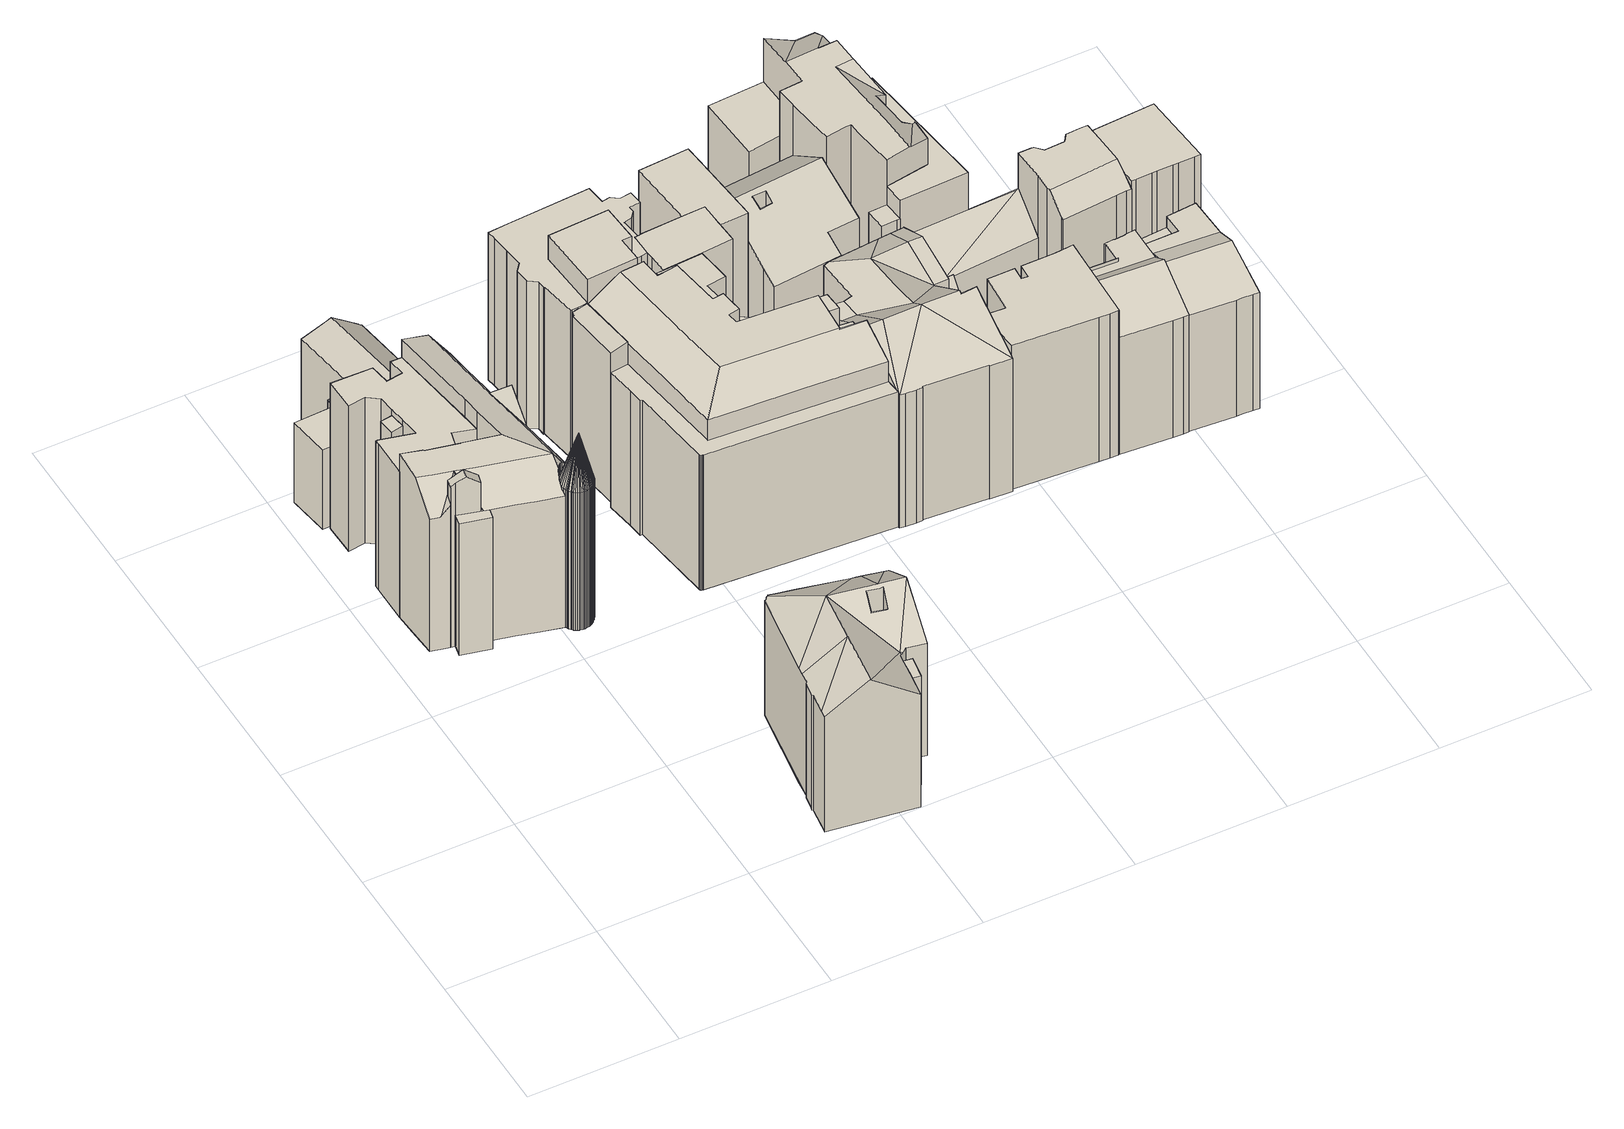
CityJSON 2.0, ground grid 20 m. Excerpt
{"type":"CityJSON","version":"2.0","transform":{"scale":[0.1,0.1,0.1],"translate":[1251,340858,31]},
"CityObjects":{
"building1":{"type":"Building","children":["building1-1","building1-2","building1-3","building1-4","building1-5","building1-6"]},
"building1-1":{"type":"BuildingPart","attributes":{"measuredHeight":30.33,"roofType":"KEGELDACH","HoeheDach":"65","NiedrigsteTraufeDesGebaeudes":"57","Blattnummer":"102081","HoeheGrund":"35"},"parents":["building1"],"geometry":[{"type":"Solid","lod":"2","boundaries":[[[[0,1,2,3,4,5,6,7,8,9,10,11,12,13,14,15,16,17,18,19,20,21,22,23,24,25,26,27,28,29,30,31,32,33,34,35,36,37,38,39,40,41,42,43,44,45,46,47,48,49,50,51,52,53,54]],[[55,56,1,0]],[[57,56,55]],[[56,58,2,1]],[[57,58,56]],[[58,59,3,2]],[[57,59,58]],[[59,60,4,3]],[[57,60,59]],[[60,61,5,4]],[[57,61,60]],[[61,62,6,5]],[[57,62,61]],[[62,63,7,6]],[[57,63,62]],[[63,64,8,7]],[[57,64,63]],[[64,65,9,8]],[[57,65,64]],[[65,66,10,9]],[[57,66,65]],[[66,67,11,10]],[[57,67,66]],[[67,68,12,11]],[[57,68,67]],[[68,69,13,12]],[[57,69,68]],[[69,70,14,13]],[[57,70,69]],[[70,71,15,14]],[[57,71,70]],[[71,72,16,15]],[[57,72,71]],[[72,73,17,16]],[[57,73,72]],[[73,74,18,17]],[[57,74,73]],[[74,75,19,18]],[[57,75,74]],[[75,76,20,19]],[[57,76,75]],[[76,77,21,20]],[[57,77,76]],[[77,78,22,21]],[[57,78,77]],[[78,79,23,22]],[[57,79,78]],[[79,80,24,23]],[[57,80,79]],[[80,81,25,24]],[[57,81,80]],[[81,82,26,25]],[[57,82,81]],[[82,83,27,26]],[[57,83,82]],[[83,84,28,27]],[[57,84,83]],[[84,85,29,28]],[[57,85,84]],[[85,86,30,29]],[[57,86,85]],[[86,87,31,30]],[[57,87,86]],[[87,88,32,31]],[[57,88,87]],[[88,89,33,32]],[[57,89,88]],[[89,90,34,33]],[[57,90,89]],[[90,91,35,34]],[[57,91,90]],[[91,92,36,35]],[[57,92,91]],[[92,93,37,36]],[[57,93,92]],[[93,94,38,37]],[[57,94,93]],[[94,95,39,38]],[[57,95,94]],[[95,96,40,39]],[[57,96,95]],[[96,97,41,40]],[[57,97,96]],[[97,98,42,41]],[[57,98,97]],[[98,99,43,42]],[[57,99,98]],[[99,100,44,43]],[[57,100,99]],[[100,101,45,44]],[[57,101,100]],[[101,102,46,45]],[[57,102,101]],[[102,103,47,46]],[[57,103,102]],[[103,104,48,47]],[[57,104,103]],[[104,105,49,48]],[[57,105,104]],[[105,106,50,49]],[[57,106,105]],[[106,107,51,50]],[[57,107,106]],[[107,108,52,51]],[[57,108,107]],[[108,109,53,52]],[[57,109,108]],[[109,110,54,53]],[[57,110,109]],[[110,55,0,54]],[[57,55,110]]]]}]},
"building1-2":{"type":"BuildingPart","attributes":{"measuredHeight":21.47,"roofType":"FLACHDACH","HoeheDach":"56","NiedrigsteTraufeDesGebaeudes":"56","Blattnummer":"102081","HoeheGrund":"35"},"parents":["building1"],"geometry":[{"type":"Solid","lod":"2","boundaries":[[[[111,112,113,114,115]],[[116,117,118,119,120]],[[120,119,112,111]],[[119,118,113,112]],[[118,117,114,113]],[[117,116,115,114]],[[116,120,111,115]]]]}]},
"building1-3":{"type":"BuildingPart","attributes":{"measuredHeight":27.45,"roofType":"SATTELDACH","HoeheDach":"62","NiedrigsteTraufeDesGebaeudes":"61","Blattnummer":"102081","HoeheGrund":"35"},"parents":["building1"],"geometry":[{"type":"Solid","lod":"2","boundaries":[[[[121,122,123,124,125]],[[126,127,123,122]],[[128,125,124,129]],[[115,121,125,128]],[[130,127,126,131]],[[132,131,126,122,121,115]],[[123,127,130,133,129,124]],[[131,132,115,128,129,133,130]]]]}]},
"building1-4":{"type":"BuildingPart","attributes":{"measuredHeight":22.64,"roofType":"FLACHDACH","HoeheDach":"58","NiedrigsteTraufeDesGebaeudes":"58","Blattnummer":"102081","HoeheGrund":"35"},"parents":["building1"],"geometry":[{"type":"Solid","lod":"2","boundaries":[[[[134,135,136,137]],[[138,139,140,141]],[[141,140,135,134]],[[140,139,136,135]],[[139,138,137,136]],[[138,141,134,137]]]]}]},
"building1-5":{"type":"BuildingPart","attributes":{"measuredHeight":23.71,"roofType":"FLACHDACH","HoeheDach":"59","NiedrigsteTraufeDesGebaeudes":"59","Blattnummer":"102081","HoeheGrund":"35"},"parents":["building1"],"geometry":[{"type":"Solid","lod":"2","boundaries":[[[[142,143,144,145]],[[143,146,147,144]],[[146,148,149,147]],[[148,150,151,149]],[[150,152,153,151]],[[152,154,155,153]],[[154,156,157,155]],[[156,158,159,157]],[[158,160,161,159]],[[160,162,163,161]],[[162,164,165,163]],[[164,166,167,165]],[[166,168,169,167]],[[168,170,171,169]],[[170,172,173,171]],[[172,174,135,173]],[[174,175,134,135]],[[134,176,177,178,145,144,147,149,151,153,155,157,159,161,163,165,167,169,171,173,135]],[[174,172,170,168,166,164,162,160,158,156,154,152,150,148,146,143,142,179,180,181,175]],[[175,181,176,134]],[[181,180,177,176]],[[180,179,178,177]],[[179,142,145,178]]]]}]},
"building1-6":{"type":"BuildingPart","attributes":{"measuredHeight":26.67,"roofType":"PULTDACH","HoeheDach":"62","NiedrigsteTraufeDesGebaeudes":"56","Blattnummer":"102081","HoeheGrund":"35"},"parents":["building1"],"geometry":[{"type":"Solid","lod":"2","boundaries":[[[[182,183,184,185,186]],[[187,185,184]],[[188,189,190]],[[191,192,193]],[[194,191,193]],[[195,196,197,198,199,200]],[[129,183,182,128]],[[163,201,202,161]],[[157,203,204,155]],[[45,205,206,44]],[[44,206,207,43]],[[43,207,208,42]],[[42,208,209,41]],[[41,209,210,40]],[[40,210,211,39]],[[212,213,214,215]],[[215,214,216,217]],[[0,218,219,54]],[[54,219,220,53]],[[53,220,221,52]],[[52,221,222,51]],[[51,222,223,50]],[[50,223,224,199,49]],[[199,224,200]],[[49,199,198,48]],[[48,198,197,47]],[[47,197,196,46]],[[225,226,185,227,228,200,229,230,202,201,231,232]],[[233,204,203,234,229,200,235,236,193,237,238,239]],[[194,240,241,218,0,242,243,244,245,246,247,217,216,248,192,191]],[[54,53,52,51,50,49,48,47,46,249,45,44,43,42,41,40,39,250,251,111,252,131,253,130,254,255,129,128,256,257,258,259,165,260,163,161,261,262,263,157,155,264,153,265,212,215,217,247,246,245,244,243,242,0]],[[187,266,189,188,120,267,268,211,210,209,208,207,206,205,195,200,228,227,185]],[[236,235,200,224,223,222,221,220,219,218,241,240,194,193]],[[257,256,128,182,186,269,270,258]],[[255,254,130,266,187,184,183,129]],[[230,229,262,261,161,202]],[[252,111,120,188,190,131]],[[251,250,39,211,268,267,120,111]],[[263,262,229,234,203,157]],[[205,45,249,46,196,195]],[[264,155,204,233,239,153]],[[238,213,212,265,153,239]],[[190,189,266,130,253,131]],[[259,258,270,225,232,165]],[[231,201,163,260,165,232]],[[237,193,192,248,216,214,213,238]],[[269,186,185,226,225,270]]]]}]},
"building2":{"type":"Building","children":["building2-1","building2-2"]},
"building2-1":{"type":"BuildingPart","attributes":{"measuredHeight":14.42,"roofType":"SATTELDACH","HoeheDach":"51","NiedrigsteTraufeDesGebaeudes":"47","Blattnummer":"102081","HoeheGrund":"36"},"parents":["building2"],"geometry":[{"type":"Solid","lod":"2","boundaries":[[[[271,272,273,274,275,276,277,278]],[[275,279,280,281,282,283,284,285,286,276]],[[287,278,277,288]],[[289,274,273,290]],[[290,273,272,291]],[[291,272,271,292]],[[292,271,278,287]],[[293,286,285,294]],[[294,285,284,295]],[[295,284,283,296]],[[296,283,282,297]],[[297,282,281,298]],[[298,281,280,299]],[[299,280,279,300]],[[301,300,279,275,274,289]],[[277,276,286,293,302,288]],[[300,301,289,290,291,292,287,288,302,293,294,295,296,297,298,299]]]]}]},
"building2-2":{"type":"BuildingPart","attributes":{"measuredHeight":13.08,"roofType":"FLACHDACH","HoeheDach":"48","NiedrigsteTraufeDesGebaeudes":"48","Blattnummer":"102081","HoeheGrund":"35"},"parents":["building2"],"geometry":[{"type":"Solid","lod":"2","boundaries":[[[[303,304,305,306,307,308,309,310]],[[311,312,313,314,315,316,317,318]],[[318,317,304,303]],[[317,316,305,304]],[[316,315,306,305]],[[315,314,307,306]],[[314,313,308,307]],[[313,312,309,308]],[[312,311,310,309]],[[311,318,303,310]]]]}]},
"building3":{"type":"Building","children":["building3-1","building3-2"]},
"building3-1":{"type":"BuildingPart","attributes":{"measuredHeight":22.9,"roofType":"SATTELDACH","HoeheDach":"54","NiedrigsteTraufeDesGebaeudes":"49","Blattnummer":"102081","HoeheGrund":"31"},"parents":["building3"],"geometry":[{"type":"Solid","lod":"2","boundaries":[[[[319,320,321,322]],[[320,323,324,325,326,327,328,329,321]],[[320,330,331,323]],[[330,332,333,334,335,336,337,331]],[[330,338,339,340,341,342,332]],[[343,344,345,346,347,348,349]],[[350,351,352,338,330]],[[353,354,355,356,348]],[[357,351,350]],[[358,359,360,357,350]],[[353,348,347]],[[361,329,328,362]],[[362,328,327,363]],[[364,325,324,365]],[[366,337,336,367]],[[367,336,335,368]],[[368,335,334,369]],[[369,334,333,370]],[[371,342,341,372]],[[372,341,340,373]],[[373,340,339,374]],[[375,346,345,376]],[[376,345,344,377]],[[377,344,343,378]],[[379,380,381,382]],[[383,384,385,386]],[[387,355,354,388]],[[389,360,359,390]],[[390,391,392,387,388,393,394,375,376,377,378,395,396,397,361,362,363,398,364,365,399,400,366,367,368,369,370,401,371,372,373,374,402,403,404,405,389],[406,379,382,407,383,386]],[[395,378,343,349,319,322,396]],[[324,323,331,337,366,400,399,365]],[[375,394,393,388,354,353,347,346]],[[351,357,360,389,405,404,403,352]],[[356,355,387,392,391,390,359,358]],[[408,384,383,407,382,381]],[[406,386,385,409,380,379]],[[338,352,403,402,374,339]],[[333,332,342,371,401,370]],[[327,326,325,364,398,363]],[[322,321,329,361,397,396]],[[348,356,358,350,330],[380,409,385,384,408,381]],[[349,348,330,320,319]]]]}]},
"building3-2":{"type":"BuildingPart","attributes":{"measuredHeight":17.74,"roofType":"FLACHDACH","HoeheDach":"49","NiedrigsteTraufeDesGebaeudes":"49","Blattnummer":"102081","HoeheGrund":"31"},"parents":["building3"],"geometry":[{"type":"Solid","lod":"2","boundaries":[[[[410,411,412,413]],[[414,415,416,417]],[[417,416,411,410]],[[416,415,412,411]],[[415,414,413,412]],[[414,417,410,413]]]]}]},
"building4":{"type":"Building","children":["building4-1","building4-2","building4-3","building4-4","building4-5","building4-6"]},
"building4-1":{"type":"BuildingPart","attributes":{"measuredHeight":22.32,"roofType":"FLACHDACH","HoeheDach":"57","NiedrigsteTraufeDesGebaeudes":"57","Blattnummer":"102081","HoeheGrund":"35"},"parents":["building4"],"geometry":[{"type":"Solid","lod":"2","boundaries":[[[[418,419,420,421]],[[422,423,424,425]],[[425,424,419,418]],[[424,423,420,419]],[[423,422,421,420]],[[422,425,418,421]]]]}]},
"building4-2":{"type":"BuildingPart","attributes":{"measuredHeight":5.8,"roofType":"FLACHDACH","HoeheDach":"41","NiedrigsteTraufeDesGebaeudes":"41","Blattnummer":"102081","HoeheGrund":"35"},"parents":["building4"],"geometry":[{"type":"Solid","lod":"2","boundaries":[[[[426,427,428,429,430,431,432,433]],[[434,435,436,437,438,439,440,441]],[[441,440,427,426]],[[440,439,428,427]],[[439,438,429,428]],[[438,437,430,429]],[[437,436,431,430]],[[436,435,432,431]],[[435,434,433,432]],[[434,441,426,433]]]]}]},
"building4-3":{"type":"BuildingPart","attributes":{"measuredHeight":28.25,"roofType":"FLACHDACH","HoeheDach":"63","NiedrigsteTraufeDesGebaeudes":"60","Blattnummer":"102081","HoeheGrund":"35"},"parents":["building4"],"geometry":[{"type":"Solid","lod":"2","boundaries":[[[[442,443,444,445]],[[445,444,446,447]],[[448,449,450,451,452,453,454,455,456,457,458,459]],[[460,461,452,451,450,449,448,459,462,463,464,465,466,467,468,469,470,471,472,473,474,475,476,477,442,445,447]],[[457,456,455,454,453,478,479,480,458]],[[481,482,446,444,443,483,484,478,453]],[[479,478,484,483,485,486,487,488,489,490,491,492,493,494,495,496,497,498,480]],[[461,460,447,446,482,481,453,452]],[[443,442,477,476,485,483]],[[486,485,476,475,474,487]],[[488,487,474,473,472,489]],[[458,480,498,463,462,459]],[[463,498,497,464]],[[464,497,496,465]],[[465,496,495,466]],[[466,495,494,467]],[[467,494,493,468]],[[468,493,492,469]],[[469,492,491,470]],[[470,491,490,471]],[[471,490,489,472]]]]}]},
"building4-4":{"type":"BuildingPart","attributes":{"measuredHeight":24.71,"roofType":"PULTDACH","HoeheDach":"60","NiedrigsteTraufeDesGebaeudes":"60","Blattnummer":"102081","HoeheGrund":"36"},"parents":["building4"],"geometry":[{"type":"Solid","lod":"2","boundaries":[[[[499,500,501,502]],[[503,504,505,506]],[[506,505,507,508]],[[508,507,500,499]],[[509,510,504,503,511,512]],[[501,513,509,512,514,502]],[[508,499,502,514,512,511,503,506]],[[507,505,504,510,509,513,501,500]]]]}]},
"building4-5":{"type":"BuildingPart","attributes":{"measuredHeight":25.31,"roofType":"FLACHDACH","HoeheDach":"60","NiedrigsteTraufeDesGebaeudes":"60","Blattnummer":"102081","HoeheGrund":"35"},"parents":["building4"],"geometry":[{"type":"Solid","lod":"2","boundaries":[[[[515,516,517,518,519,520,521,522,523,524,525,526,527,528,529,530,531,532,533,534,535,536,537,538]],[[539,540,541,542,543,544,545,546,547,548,549,550,551,552,553,554,555,556,557,558,559,560,561,562]],[[562,561,516,515]],[[561,560,517,516]],[[560,559,518,517]],[[559,558,519,518]],[[558,557,520,519]],[[557,556,521,520]],[[556,555,522,521]],[[555,554,523,522]],[[554,553,524,523]],[[553,552,525,524]],[[552,551,526,525]],[[551,550,527,526]],[[550,549,528,527]],[[549,548,529,528]],[[548,547,530,529]],[[547,546,531,530]],[[546,545,532,531]],[[545,544,533,532]],[[544,543,534,533]],[[543,542,535,534]],[[542,541,536,535]],[[541,540,537,536]],[[540,539,538,537]],[[539,562,515,538]]]]}]},
"building4-6":{"type":"BuildingPart","attributes":{"measuredHeight":21.96,"roofType":"FLACHDACH","HoeheDach":"57","NiedrigsteTraufeDesGebaeudes":"57","Blattnummer":"102081","HoeheGrund":"35"},"parents":["building4"],"geometry":[{"type":"Solid","lod":"2","boundaries":[[[[563,564,565,566,567,568,569,570,571,572,573,574,575]],[[576,577,578,579,580,581,582,583,584,585,586,587,588]],[[588,587,564,563]],[[587,586,565,564]],[[586,585,566,565]],[[585,584,567,566]],[[584,583,568,567]],[[583,582,569,568]],[[582,581,570,569]],[[581,580,571,570]],[[580,579,572,571]],[[579,578,573,572]],[[578,577,574,573]],[[577,576,575,574]],[[576,588,563,575]]]]}]},
"building5":{"type":"Building","children":["building5-1","building5-2","building5-3","building5-4"]},
"building5-1":{"type":"BuildingPart","attributes":{"measuredHeight":24,"roofType":"FLACHDACH","HoeheDach":"60","NiedrigsteTraufeDesGebaeudes":"60","Blattnummer":"102081","HoeheGrund":"36"},"parents":["building5"],"geometry":[{"type":"Solid","lod":"2","boundaries":[[[[589,590,591,592,593,594,595,596,597,598,599,600,601,602,603,604,605,606,607,608,609,610,611,612,613,614,615,616,617,618,619,620]],[[621,622,623,624,625,626,627,628,629,630,631,632,633,634,635,636,637,638,639,640,641,642,643,644,645,646,647,648,649,650,651,652]],[[652,651,590,589]],[[651,650,591,590]],[[650,649,592,591]],[[649,648,593,592]],[[648,647,594,593]],[[647,646,595,594]],[[646,645,596,595]],[[645,644,597,596]],[[644,643,598,597]],[[643,642,599,598]],[[642,641,600,599]],[[641,640,601,600]],[[640,639,602,601]],[[639,638,603,602]],[[638,637,604,603]],[[637,636,605,604]],[[636,635,606,605]],[[635,634,607,606]],[[634,633,608,607]],[[633,632,609,608]],[[632,631,610,609]],[[631,630,611,610]],[[630,629,612,611]],[[629,628,613,612]],[[628,627,614,613]],[[627,626,615,614]],[[626,625,616,615]],[[625,624,617,616]],[[624,623,618,617]],[[623,622,619,618]],[[622,621,620,619]],[[621,652,589,620]]]]}]},
"building5-2":{"type":"BuildingPart","attributes":{"measuredHeight":27.9,"roofType":"FLACHDACH","HoeheDach":"64","NiedrigsteTraufeDesGebaeudes":"64","Blattnummer":"102081","HoeheGrund":"36"},"parents":["building5"],"geometry":[{"type":"Solid","lod":"2","boundaries":[[[[589,653,654,592,591,590]],[[655,656,657,658,659,660]],[[660,659,653,589]],[[659,658,654,653]],[[658,657,592,654]],[[657,656,591,592]],[[656,655,590,591]],[[655,660,589,590]]]]}]},
"building5-3":{"type":"BuildingPart","attributes":{"measuredHeight":24.66,"roofType":"FLACHDACH","HoeheDach":"60","NiedrigsteTraufeDesGebaeudes":"60","Blattnummer":"102081","HoeheGrund":"36"},"parents":["building5"],"geometry":[{"type":"Solid","lod":"2","boundaries":[[[[661,662,663,664,665,666,667,668,669,670,671]],[[672,673,674,675,676,677,678,679,680,681,682]],[[682,681,662,661]],[[681,680,663,662]],[[680,679,664,663]],[[679,678,665,664]],[[678,677,666,665]],[[677,676,667,666]],[[676,675,668,667]],[[675,674,669,668]],[[674,673,670,669]],[[673,672,671,670]],[[672,682,661,671]]]]}]},
"building5-4":{"type":"BuildingPart","attributes":{"measuredHeight":24.28,"roofType":"FLACHDACH","HoeheDach":"60","NiedrigsteTraufeDesGebaeudes":"60","Blattnummer":"102081","HoeheGrund":"36"},"parents":["building5"],"geometry":[{"type":"Solid","lod":"2","boundaries":[[[[683,684,685,686,687,688,689]],[[690,691,692,693,694,695,696]],[[696,695,684,683]],[[695,694,685,684]],[[694,693,686,685]],[[693,692,687,686]],[[692,691,688,687]],[[691,690,689,688]],[[690,696,683,689]]]]}]},
"building6":{"type":"Building","attributes":{"measuredHeight":27.41,"roofType":"SATTELDACH","HoeheDach":"62","NiedrigsteTraufeDesGebaeudes":"56","Blattnummer":"102081","HoeheGrund":"35"},"geometry":[{"type":"Solid","lod":"2","boundaries":[[[[697,698,699,700,701]],[[702,703,704,699,698]],[[705,706,707,704,703]],[[708,709,704,707]],[[710,711,712,713,714,715,716,709,708]],[[704,709,717,699]],[[718,719,720]],[[721,722,719,718]],[[723,724,721,718]],[[709,725,723,717]],[[721,726,727,728,722]],[[724,729,726,721]],[[730,697,701,731]],[[567,706,705,566]],[[566,705,703,732]],[[733,716,715,734]],[[734,715,714,735]],[[735,714,713,736]],[[736,713,712,737]],[[737,712,711,738]],[[738,711,710,739]],[[739,710,708,740]],[[741,742,743,744]],[[728,727,745]],[[746,729,724,747]],[[748,749,750,751]],[[751,750,752,753]],[[743,720,719,722,728,745,754,755,756,744]],[[757,733,734,735,736,737,738,739,740,758,567,566,732,759,760,730,731,761,741,744,756,755,754,745,762,746,747,763,764,765,766,748,751,753]],[[767,716,733,757,753,752]],[[768,765,764,763,747,724,723,725]],[[729,746,762,745,727,726]],[[768,769,749,748,766,765]],[[758,740,708,707,706,567]],[[732,703,702,759]],[[760,759,702,698,697,730]],[[700,742,741,761,731,701]],[[716,767,752,750,749,769,768,725,709]],[[770,717,723,718]],[[699,717,770,718,720,743,742,700]]]]}]},
"building7":{"type":"Building","attributes":{"measuredHeight":22.62,"roofType":"SATTELDACH","HoeheDach":"58","NiedrigsteTraufeDesGebaeudes":"52","Blattnummer":"102081","HoeheGrund":"35"},"geometry":[{"type":"Solid","lod":"2","boundaries":[[[[771,772,773,774]],[[775,774,773,776]],[[777,778,779,780]],[[780,779,781,782]],[[782,781,783,784]],[[784,783,785,786]],[[786,785,787,788]],[[788,787,789,790]],[[791,792,793,794]],[[795,796,792,791]],[[797,798,796,795]],[[794,793,798,797]],[[782,784,786,788,790,799,775,776,800,777,780],[791,794,797,795]],[[799,790,789,771,774,775]],[[778,777,800,776,773,772]],[[789,787,785,783,781,779,778,772,771],[793,792,796,798]]]]}]},
"building8":{"type":"Building","attributes":{"measuredHeight":23.43,"roofType":"FLACHDACH","HoeheDach":"58","NiedrigsteTraufeDesGebaeudes":"58","Blattnummer":"102081","HoeheGrund":"35"},"geometry":[{"type":"Solid","lod":"2","boundaries":[[[[801,802,803,804,805,806,807,808,809,810,811,812,813,814,815,816,817]],[[818,819,820,821,822,823,824,825,826,827,828,829,830,831,832,833,834]],[[834,833,802,801]],[[833,832,803,802]],[[832,831,804,803]],[[831,830,805,804]],[[830,829,806,805]],[[829,828,807,806]],[[828,827,808,807]],[[827,826,809,808]],[[826,825,810,809]],[[825,824,811,810]],[[824,823,812,811]],[[823,822,813,812]],[[822,821,814,813]],[[821,820,815,814]],[[820,819,816,815]],[[819,818,817,816]],[[818,834,801,817]]]]}]},
"building9":{"type":"Building","children":["building9-1","building9-2","building9-3","building9-4"]},
"building9-1":{"type":"BuildingPart","attributes":{"measuredHeight":16.94,"roofType":"FLACHDACH","HoeheDach":"54","NiedrigsteTraufeDesGebaeudes":"54","Blattnummer":"102081","HoeheGrund":"37"},"parents":["building9"],"geometry":[{"type":"Solid","lod":"2","boundaries":[[[[835,836,837,838,839]],[[840,841,842,843,844]],[[844,843,836,835]],[[843,842,837,836]],[[842,841,838,837]],[[841,840,839,838]],[[840,844,835,839]]]]}]},
"building9-2":{"type":"BuildingPart","attributes":{"measuredHeight":24.16,"roofType":"FLACHDACH","HoeheDach":"62","NiedrigsteTraufeDesGebaeudes":"59","Blattnummer":"102081","HoeheGrund":"38"},"parents":["building9"],"geometry":[{"type":"Solid","lod":"2","boundaries":[[[[845,846,847]],[[848,849,850]],[[851,852,853]],[[850,854,848]],[[855,856,857,858]],[[859,860,861,862,863,864,865,866,867,868,869,851,853]],[[870,871,872,873,874,845,847,875]],[[868,867,866,865,876,877,878,879,880,869]],[[881,882,883,884,835,885,886,887,888,889,855,858,890,872,871,870,875,891,892,893,894,895,896,897,880,879,878,877,876,898,899,900]],[[856,901,902,903,904,905,906,862,861,860,859,853,852,907,854,850,874,873,908,857]],[[857,908,873,872,890,858]],[[847,846,909,892,891,875]],[[885,835,906,905,904,886]],[[835,884,883,882,910,863,862,906]],[[907,895,894,893,892,909,849,848,854]],[[865,864,911,912,900,899,898,876]],[[882,881,900,912,913,910]],[[880,897,851,869]],[[852,851,897,896,895,907]],[[888,887,886,904,903,902]],[[889,888,902,901,856,855]],[[910,913,912,911,864,863]],[[874,850,849,909,846,845]]]]}]},
"building9-3":{"type":"BuildingPart","attributes":{"measuredHeight":19.74,"roofType":"FLACHDACH","HoeheDach":"57","NiedrigsteTraufeDesGebaeudes":"54","Blattnummer":"102081","HoeheGrund":"38"},"parents":["building9"],"geometry":[{"type":"Solid","lod":"2","boundaries":[[[[914,915,916,917,918,919,920,921]],[[922,921,920,923]],[[923,920,919,924]],[[924,919,918,925]],[[925,918,917,926]],[[927,914,921,922]],[[915,928,929,916]],[[930,931,932,933]],[[933,932,934,935]],[[935,934,936,937]],[[937,936,938,939]],[[940,941,942,943]],[[944,940,943,945,930,933,935,937,939,946,927,922,923,924,925,926,947,948]],[[942,949,931,930,945,943]],[[940,944,948,950,951,941]],[[946,939,938,928,915,914,927]],[[950,948,947,926,917,916,929]],[[941,951,950,929,928,938,936,934,932,931,949,942]]]]}]},
"building9-4":{"type":"BuildingPart","attributes":{"measuredHeight":16.73,"roofType":"FLACHDACH","HoeheDach":"54","NiedrigsteTraufeDesGebaeudes":"54","Blattnummer":"102081","HoeheGrund":"38"},"parents":["building9"],"geometry":[{"type":"Solid","lod":"2","boundaries":[[[[952,953,954,955,956]],[[957,958,959,960,961]],[[961,960,953,952]],[[960,959,954,953]],[[959,958,955,954]],[[958,957,956,955]],[[957,961,952,956]]]]}]},
"building10":{"type":"Building","children":["building10-1","building10-2"]},
"building10-1":{"type":"BuildingPart","attributes":{"measuredHeight":15.48,"roofType":"PULTDACH","HoeheDach":"51","NiedrigsteTraufeDesGebaeudes":"47","Blattnummer":"102081","HoeheGrund":"36"},"parents":["building10"],"geometry":[{"type":"Solid","lod":"2","boundaries":[[[[962,963,964,965,966,967]],[[968,969,970,963,962]],[[971,972,973,970,969]],[[974,975,972,971]],[[976,977,978,979,972,975]],[[980,981,982,983,984]],[[985,963,970]],[[973,985,970]],[[986,987,988]],[[989,967,966,990]],[[991,979,978,992]],[[983,977,976,984]],[[993,982,981,994]],[[994,981,980,995]],[[996,997,998,999]],[[1000,987,986,1001]],[[998,1002,1003,1004,987,1000,1005,1006,1007,999]],[[973,972,979,991,1008,1009,1010,1011,1012,964,963,985]],[[1013,1012,1011,1010,1009,1008,991,992,1014,993,994,995,1015,1016,1017,1018,1019,1020,1021,989,990,1022,996,999,1007,1006,1005,1000,1001]],[[1019,1018,1017,974,971,969,968,1020]],[[1016,1015,995,980,984,976,975,974,1017]],[[1012,1013,1001,986,988,964]],[[983,982,993,1014,992,978,977]],[[1021,1020,968,962,967,989]],[[1022,990,966,965,997,996]],[[965,964,988,987,1004,1003,1002,998,997]]]]}]},
"building10-2":{"type":"BuildingPart","attributes":{"measuredHeight":20.23,"roofType":"FLACHDACH","HoeheDach":"57","NiedrigsteTraufeDesGebaeudes":"55","Blattnummer":"102081","HoeheGrund":"37"},"parents":["building10"],"geometry":[{"type":"Solid","lod":"2","boundaries":[[[[1023,1024,1025,1026,1027,1028,1029,1030,1031,1032,1033,1034]],[[1035,1032,1031,1036]],[[1036,1031,1030,1037]],[[1037,1030,1029,1038]],[[1038,1029,1028,1039]],[[1039,1028,1027,1040]],[[1041,1024,1023,1042]],[[1042,1023,1034,1043]],[[1044,1045,1046,1047]],[[1047,1046,1048,1049]],[[1049,1048,1050,1051]],[[1052,1044,1047,1049,1051,1053,1041,1042,1043,1054,1035,1036,1037,1038,1039,1040,1055,1056]],[[1044,1052,1056,1057,1058,1045]],[[1053,1051,1050,1025,1024,1041]],[[1026,1057,1056,1055,1040,1027]],[[1033,1032,1035,1054,1043,1034]],[[1050,1048,1046,1045,1058,1057,1026,1025]]]]}]},
"building11":{"type":"Building","children":["building11-1","building11-2"]},
"building11-1":{"type":"BuildingPart","attributes":{"measuredHeight":19.88,"roofType":"PULTDACH","HoeheDach":"57","NiedrigsteTraufeDesGebaeudes":"53","Blattnummer":"102081","HoeheGrund":"37"},"parents":["building11"],"geometry":[{"type":"Solid","lod":"2","boundaries":[[[[1059,1060,1061,1062,1063,1064,1065]],[[1066,1067,1068,1069,1070,1071,1072]],[[1072,1059,1065,1066]],[[1072,1071,1070,1061,1060,1059]],[[1063,1062,1061,1070,1069,1068]],[[1065,1064,1063,1068,1067,1066]]]]}]},
"building11-2":{"type":"BuildingPart","attributes":{"measuredHeight":22.76,"roofType":"PULTDACH","HoeheDach":"58","NiedrigsteTraufeDesGebaeudes":"54","Blattnummer":"102081","HoeheGrund":"35"},"parents":["building11"],"geometry":[{"type":"Solid","lod":"2","boundaries":[[[[1073,1074,1075,1076,1077,1078,1079]],[[1080,1081,1082,1083,1084,1085,1086,1087,1088,1089,1090,1091,1092,1093]],[[1076,1075,1094]],[[1094,1075,1074,1095]],[[1095,1074,1073,1096]],[[1096,1073,1079,802]],[[801,1092,1091,1097]],[[1097,1091,1090,1098]],[[1098,1090,1089,1099]],[[1099,1089,1088,1100]],[[1100,1088,1087,1101]],[[1101,1087,1086,1102]],[[1102,1086,1085,1103]],[[1103,1085,1084,1104]],[[1104,1084,1083,1105]],[[1105,1083,1082,1106]],[[1106,1082,1081,1107]],[[1107,1108,1109,1110,1094,1095,1096,802,1111,1112,801,1097,1098,1099,1100,1101,1102,1103,1104,1105,1106]],[[1079,1078,1093,1092,801,1112,1111,802]],[[1076,1094,1110,1109,1108,1107,1081,1080,1113,1077]],[[1077,1113,1080,1093,1078]]]]}]},
"building12":{"type":"Building","children":["building12-1","building12-2"]},
"building12-1":{"type":"BuildingPart","attributes":{"measuredHeight":22.11,"roofType":"PULTDACH","HoeheDach":"57","NiedrigsteTraufeDesGebaeudes":"54","Blattnummer":"102081","HoeheGrund":"35"},"parents":["building12"],"geometry":[{"type":"Solid","lod":"2","boundaries":[[[[1114,1115,1116,1117,1118,1119,1120]],[[1121,1122,1123,1124,1125,1126,1081,1127]],[[1128,1117,1116,1129]],[[1130,1114,1120,1131]],[[1132,1081,1126,1133]],[[1133,1126,1125,1134]],[[1134,1125,1124,1135]],[[1135,1124,1123,1136]],[[1136,1123,1122,1137]],[[1129,1138,1130,1131,1139,1140,1132,1133,1134,1135,1136,1137,1141,1142,1128]],[[1120,1119,1127,1081,1132,1140,1139,1131]],[[1117,1128,1142,1141,1137,1122,1121,1118]],[[1138,1129,1116,1115,1114,1130]],[[1118,1121,1127,1119]]]]}]},
"building12-2":{"type":"BuildingPart","attributes":{"measuredHeight":17.58,"roofType":"FLACHDACH","HoeheDach":"54","NiedrigsteTraufeDesGebaeudes":"54","Blattnummer":"102081","HoeheGrund":"37"},"parents":["building12"],"geometry":[{"type":"Solid","lod":"2","boundaries":[[[[1143,1144,1145,1146]],[[1147,1148,1149,1150]],[[1150,1149,1144,1143]],[[1149,1148,1145,1144]],[[1148,1147,1146,1145]],[[1147,1150,1143,1146]]]]}]},
"building13":{"type":"Building","attributes":{"measuredHeight":18.92,"roofType":"FLACHDACH","HoeheDach":"56","NiedrigsteTraufeDesGebaeudes":"56","Blattnummer":"102081","HoeheGrund":"37"},"geometry":[{"type":"Solid","lod":"2","boundaries":[[[[1151,1152,1153,1154,1155,1156,1157,1158,1159,1160,1161]],[[1162,1163,1164,1165,1166,1167,1168,1169,1170,1171,1172]],[[1172,1171,1152,1151]],[[1171,1170,1153,1152]],[[1170,1169,1154,1153]],[[1169,1168,1155,1154]],[[1168,1167,1156,1155]],[[1167,1166,1157,1156]],[[1166,1165,1158,1157]],[[1165,1164,1159,1158]],[[1164,1163,1160,1159]],[[1163,1162,1161,1160]],[[1162,1172,1151,1161]]]]}]}
},
"vertices":[
[218,448,39],[220,447,39],[221,446,39],[222,445,39],[224,443,39],[225,442,39],[226,440,39],[227,438,39],[227,436,39],[228,434,39],[228,432,39],[228,430,39],[228,428,39],[227,426,39],[227,424,39],[226,422,39],[225,421,39],[224,419,39],[222,418,39],[221,416,39],[220,415,39],[218,414,39],[216,413,39],[214,412,39],[212,412,39],[210,411,39],[208,411,39],[207,411,39],[205,411,39],[203,412,39],[201,412,39],[199,413,39],[197,414,39],[195,415,39],[194,417,39],[193,418,39],[191,420,39],[190,421,39],[190,423,39],[189,424,39],[188,427,39],[187,430,39],[187,433,39],[187,436,39],[188,440,39],[189,443,39],[191,445,39],[194,448,39],[196,450,39],[199,451,39],[203,452,39],[206,452,39],[209,452,39],[213,451,39],[216,450,39],[218,448,263],[220,447,263],[209,429,342],[221,446,263],[222,445,263],[224,443,263],[225,442,263],[226,440,263],[227,438,263],[227,436,263],[228,434,263],[228,432,263],[228,430,263],[228,428,263],[227,426,263],[227,424,263],[226,422,263],[225,421,263],[224,419,263],[222,418,263],[221,416,263],[220,415,263],[218,414,263],[216,413,263],[214,412,263],[212,412,263],[210,411,263],[208,411,263],[207,411,263],[205,411,263],[203,412,263],[201,412,263],[199,413,263],[197,414,263],[195,415,263],[194,417,263],[193,418,263],[191,420,263],[190,421,263],[190,423,263],[189,424,263],[188,427,263],[187,430,263],[187,433,263],[187,436,263],[188,440,263],[189,443,263],[191,445,263],[194,448,263],[196,450,263],[199,451,263],[203,452,263],[206,452,263],[209,452,263],[213,451,263],[216,450,263],
[101,446,39],[98,433,39],[59,442,39],[62,456,39],[62,457,39],[62,457,253],[62,456,253],[59,442,253],[98,433,253],[101,446,253],
[62,457,305],[74,453,313],[77,466,313],[59,470,300],[56,458,300],[91,449,300],[94,461,300],[56,458,39],[59,470,39],[94,461,39],[91,449,39],[74,453,39],[77,466,39],
[69,624,39],[72,603,39],[56,600,39],[53,622,39],[53,622,266],[56,600,266],[72,603,266],[69,624,266],
[27,696,276],[82,695,276],[82,695,39],[27,696,39],[86,668,276],[86,668,39],[108,671,276],[108,671,39],[105,694,276],[105,694,39],[120,694,276],[120,694,39],[137,572,276],[137,572,39],[140,549,276],[140,549,39],[111,558,276],[111,558,39],[99,512,276],[99,512,39],[56,522,276],[56,522,39],[28,530,276],[28,530,39],[28,581,276],[28,581,39],[28,588,276],[28,588,39],[31,588,276],[31,588,39],[75,577,276],[75,577,39],[72,603,276],[69,624,276],[66,645,39],[51,656,39],[28,653,39],[28,653,276],[51,656,276],[66,645,276],
[56,458,272],[59,470,274],[71,467,297],[74,483,297],[45,461,254],[85,464,272],[94,448,253],[92,451,257],[91,449,257],[200,575,297],[195,605,253],[171,576,297],[204,546,253],[190,443,281],[191,445,282],[194,448,282],[196,450,281],[199,451,279],[188,454,297],[56,522,305],[99,512,305],[140,549,306],[137,572,306],[189,443,280],[188,440,275],[187,436,270],[187,433,265],[187,430,260],[188,427,256],[189,424,253],[183,692,39],[183,692,253],[185,675,253],[185,675,39],[187,661,253],[187,661,39],[218,448,253],[216,450,256],[213,451,260],[209,452,265],[206,452,270],[203,452,275],[199,451,280],[30,494,297],[49,489,297],[99,476,297],[152,463,297],[147,501,306],[105,511,305],[55,523,305],[28,530,305],[132,608,306],[140,547,306],[183,492,297],[175,546,297],[166,607,297],[154,693,297],[120,694,305],[204,545,253],[213,484,253],[213,484,39],[204,545,39],[204,546,39],[200,575,39],[195,605,39],[195,606,39],[195,606,253],[190,443,39],[156,432,39],[131,439,39],[94,448,39],[92,451,39],[85,464,39],[71,467,39],[45,461,39],[44,461,39],[32,464,39],[30,494,39],[55,523,39],[105,511,39],[147,501,39],[140,547,39],[132,608,39],[154,693,39],[94,461,273],[131,439,253],[156,432,253],[44,461,254],[32,464,254],
[88,769,186],[99,694,186],[105,694,188],[120,694,191],[143,693,197],[117,860,197],[110,859,195],[75,855,186],[183,692,162],[186,693,160],[175,761,160],[174,773,160],[160,865,160],[156,865,163],[155,865,164],[138,863,179],[75,855,52],[110,859,52],[120,694,52],[105,694,52],[99,694,52],[88,769,52],[138,863,52],[155,865,52],[156,865,52],[160,865,52],[174,773,52],[175,761,52],[186,693,52],[183,692,52],[143,693,52],[117,860,52],
[88,769,42],[99,694,42],[82,695,42],[27,696,42],[17,696,42],[9,751,42],[62,753,42],[61,765,42],[61,765,172],[62,753,172],[9,751,172],[17,696,172],[27,696,172],[82,695,172],[99,694,172],[88,769,172],
[366,10,232],[376,85,232],[311,28,190],[310,18,190],[321,93,190],[319,78,190],[318,78,189],[317,74,189],[315,60,189],[314,57,189],[315,56,190],[386,155,232],[322,102,190],[345,222,193],[344,222,192],[343,221,192],[342,220,191],[342,219,191],[340,219,190],[444,202,192],[377,216,193],[358,220,193],[346,223,193],[346,222,193],[427,1,186],[432,34,186],[436,64,185],[437,70,185],[439,71,184],[440,75,184],[366,10,231],[448,144,232],[455,199,193],[450,200,193],[444,74,184],[448,77,186],[474,72,185],[482,137,231],[482,193,193],[482,138,232],[487,182,200],[488,192,193],[315,56,3],[314,57,3],[315,60,3],[318,78,3],[319,78,3],[340,219,3],[342,219,3],[342,220,3],[343,221,3],[344,222,3],[346,222,3],[346,223,3],[358,220,3],[377,216,3],[437,70,3],[436,64,3],[432,34,3],[427,1,3],[432,143,3],[432,143,229],[427,122,215],[427,122,3],[447,118,3],[447,118,214],[452,139,229],[452,139,3],[474,72,3],[448,77,3],[488,192,3],[487,182,3],[482,138,3],[482,137,3],[444,74,3],[439,71,3],[366,10,3],[310,18,3],[311,28,3],[317,74,3],[321,93,3],[322,102,3],[345,222,3],[444,202,3],[450,200,3],[455,199,3],[482,193,3],[448,139,3],[445,118,3],[445,118,214],[448,139,229],
[432,34,4],[436,64,4],[449,62,4],[444,32,4],[444,32,181],[449,62,181],[436,64,181],[432,34,181],
[547,560,41],[591,557,41],[593,535,41],[545,538,41],[545,538,264],[593,535,264],[591,557,264],[547,560,264],
[547,560,39],[540,624,39],[504,617,39],[498,663,39],[540,666,39],[582,668,39],[584,647,39],[591,557,39],[591,557,97],[584,647,97],[582,668,97],[540,666,97],[498,663,97],[504,617,97],[540,624,97],[547,560,97],
[566,454,39],[566,454,321],[600,452,321],[600,452,39],[604,407,291],[604,407,39],[353,576,39],[357,548,39],[360,530,39],[368,468,39],[375,422,39],[375,422,291],[368,468,291],[360,530,291],[357,548,291],[353,576,291],[342,654,291],[342,654,39],[497,414,39],[420,419,39],[387,657,39],[410,658,39],[419,659,39],[419,656,39],[422,631,39],[438,633,39],[450,635,39],[460,567,39],[475,569,39],[479,538,39],[464,535,39],[466,523,39],[466,521,39],[482,520,39],[570,514,39],[566,455,39],[414,465,321],[405,527,321],[387,657,321],[420,419,291],[497,414,291],[566,455,321],[491,460,321],[570,514,321],[482,520,321],[466,521,321],[466,523,321],[464,535,321],[479,538,321],[475,569,321],[460,567,321],[450,635,321],[438,633,321],[422,631,321],[419,656,321],[419,659,321],[410,658,321],
[319,648,47],[319,648,289],[322,648,289],[322,648,47],[342,654,47],[342,654,294],[353,576,294],[353,576,47],[329,573,289],[329,573,47],[322,653,289],[330,654,291],[330,654,47],[322,653,47],[322,652,289],[322,652,47],
[504,617,40],[478,613,40],[487,552,40],[501,541,40],[545,538,40],[593,535,40],[595,509,40],[580,510,40],[579,484,40],[598,482,40],[600,452,40],[566,454,40],[570,514,40],[466,521,40],[464,535,40],[479,538,40],[475,569,40],[460,567,40],[450,635,40],[438,633,40],[437,657,40],[436,660,40],[445,660,40],[498,663,40],[498,663,293],[445,660,293],[436,660,293],[437,657,293],[438,633,293],[450,635,293],[460,567,293],[475,569,293],[479,538,293],[464,535,293],[466,521,293],[570,514,293],[566,454,293],[600,452,293],[598,482,293],[579,484,293],[580,510,293],[595,509,293],[593,535,293],[545,538,293],[501,541,293],[487,552,293],[478,613,293],[504,617,293],
[329,573,38],[353,576,38],[375,422,38],[604,407,38],[606,386,38],[359,403,38],[358,403,38],[356,403,38],[355,405,38],[355,406,38],[340,516,38],[337,516,38],[335,535,38],[335,535,258],[337,516,258],[340,516,258],[355,406,258],[355,405,258],[356,403,258],[358,403,258],[359,403,258],[606,386,258],[604,407,258],[375,422,258],[353,576,258],[329,573,258],
[421,692,53],[418,743,53],[337,739,53],[343,654,53],[322,653,53],[320,653,53],[312,702,53],[311,702,53],[310,712,53],[298,720,53],[296,739,53],[305,750,53],[302,774,53],[302,776,53],[299,799,53],[297,811,53],[324,813,53],[434,819,53],[437,793,53],[448,795,53],[458,788,53],[473,790,53],[475,771,53],[460,770,53],[461,762,53],[454,753,53],[443,751,53],[446,729,53],[447,723,53],[442,723,53],[443,694,53],[435,693,53],[435,693,293],[443,694,293],[442,723,293],[447,723,293],[446,729,293],[443,751,293],[454,753,293],[461,762,293],[460,770,293],[475,771,293],[473,790,293],[458,788,293],[448,795,293],[437,793,293],[434,819,293],[324,813,293],[297,811,293],[299,799,293],[302,776,293],[302,774,293],[305,750,293],[296,739,293],[298,720,293],[310,712,293],[311,702,293],[312,702,293],[320,653,293],[322,653,293],[343,654,293],[337,739,293],[418,743,293],[421,692,293],
[408,692,53],[410,658,53],[418,743,332],[337,739,332],[343,654,332],[410,658,332],[408,692,332],[421,692,332],
[538,699,48],[540,666,48],[498,663,48],[445,660,48],[444,684,48],[443,694,48],[442,723,48],[447,723,48],[452,724,48],[509,727,48],[537,728,48],[537,728,294],[509,727,294],[452,724,294],[447,723,294],[442,723,294],[443,694,294],[444,684,294],[445,660,294],[498,663,294],[540,666,294],[538,699,294],
[538,699,46],[537,728,46],[509,727,46],[501,822,46],[568,826,46],[570,804,46],[579,701,46],[579,701,288],[570,804,288],[568,826,288],[501,822,288],[509,727,288],[537,728,288],[538,699,288],
[595,509,274],[596,506,274],[616,506,274],[614,533,274],[593,535,274],[598,482,291],[600,452,312],[621,452,312],[604,407,274],[606,386,257],[606,385,256],[607,384,255],[672,452,312],[614,383,255],[628,382,255],[636,382,255],[636,383,256],[721,377,256],[721,376,255],[750,374,255],[671,470,299],[663,558,299],[694,597,282],[625,591,282],[713,561,299],[710,598,282],[718,506,274],[718,507,274],[722,451,312],[732,561,299],[729,600,282],[729,600,281],[738,507,274],[595,509,38],[593,535,38],[600,452,38],[750,374,38],[721,376,38],[721,377,38],[636,383,38],[636,382,38],[628,382,38],[614,383,38],[607,384,38],[624,532,38],[624,532,279],[619,591,279],[619,591,38],[729,600,38],[738,507,38],[718,507,38],[743,449,38],[743,449,310],[744,436,301],[744,436,38],[750,377,257],[750,377,38],[710,598,38],[694,597,38],[625,591,38],[750,376,38],[606,385,38],[598,482,38],[596,506,38],[614,533,38],[732,561,38],[718,506,38],[722,451,38],[722,448,38],[725,448,38],[750,376,256],[722,448,310],[725,448,310],[667,506,299],
[575,748,266],[708,759,266],[700,816,224],[570,804,224],[570,804,40],[700,816,40],[709,750,40],[709,750,261],[717,686,227],[717,686,40],[674,683,227],[674,683,40],[677,655,212],[677,655,40],[584,647,212],[584,647,40],[582,668,224],[582,668,40],[579,701,241],[579,701,40],[626,745,40],[626,745,263],[608,744,263],[608,744,40],[627,731,40],[627,731,255],[610,729,40],[610,729,255],[575,748,40],[708,759,40],
[890,461,39],[887,368,39],[886,368,39],[875,368,39],[861,369,39],[750,377,39],[744,436,39],[773,434,39],[777,486,39],[793,486,39],[813,486,39],[812,468,39],[821,467,39],[822,486,39],[865,486,39],[868,486,39],[891,488,39],[891,488,274],[868,486,274],[865,486,274],[822,486,274],[821,467,274],[812,468,274],[813,486,274],[793,486,274],[777,486,274],[773,434,274],[744,436,274],[750,377,274],[861,369,274],[875,368,274],[886,368,274],[887,368,274],[890,461,274],
[752,684,65],[755,656,65],[751,656,65],[730,655,65],[728,683,65],[728,683,234],[730,655,234],[751,656,234],[755,656,234],[752,684,234],
[726,882,306],[766,931,279],[723,929,305],[795,884,290],[793,914,289],[770,883,307],[814,800,282],[797,848,307],[773,846,307],[795,884,307],[700,816,65],[700,816,307],[697,842,307],[697,842,65],[778,789,307],[781,761,307],[782,744,307],[786,690,307],[787,690,306],[819,745,281],[805,744,291],[804,747,291],[802,764,292],[799,792,292],[798,796,292],[726,882,65],[726,881,65],[728,844,65],[728,844,307],[726,881,307],[723,929,65],[805,744,65],[804,747,65],[802,764,65],[799,792,65],[798,796,65],[822,741,65],[811,693,65],[787,690,65],[786,690,65],[745,738,65],[744,755,65],[735,754,65],[709,750,65],[705,778,65],[698,842,65],[766,931,65],[792,932,65],[793,914,65],[795,884,65],[797,849,65],[797,848,65],[814,800,65],[819,745,65],[822,745,65],[823,746,65],[705,778,307],[709,750,307],[735,754,307],[744,755,307],[745,738,307],[752,684,307],[797,849,307],[698,842,307],[792,932,279],[811,693,306],[822,745,281],[823,746,281],[822,741,284],
[797,849,234],[797,847,234],[822,848,234],[822,849,234],[833,850,234],[832,865,234],[827,934,234],[792,932,234],[792,932,66],[827,934,66],[832,865,66],[833,850,66],[822,849,66],[797,849,66],[797,847,264],[822,848,264],[811,693,66],[811,693,264],[823,746,264],[823,746,66],[805,744,264],[805,744,66],[798,796,264],[798,796,66],[814,800,264],[814,800,66],[755,656,66],[755,656,264],[752,684,264],[752,684,66],[807,658,66],[804,692,66],[797,847,66],[822,848,66],[846,659,66],[804,692,264],[846,659,264],[807,658,264],
[697,842,66],[654,836,66],[648,925,66],[723,929,66],[728,844,66],[728,844,234],[723,929,234],[648,925,234],[654,836,234],[697,842,234],
[728,602,203],[783,606,161],[783,607,161],[752,631,183],[752,629,183],[725,626,204],[729,600,203],[731,579,203],[743,580,193],[733,556,203],[787,560,161],[787,561,161],[738,507,203],[740,480,203],[740,479,203],[776,482,174],[777,486,174],[793,486,161],[743,449,161],[744,436,161],[773,434,161],[776,482,161],[740,479,161],[785,583,193],[915,617,161],[913,661,204],[785,607,161],[725,626,49],[752,629,49],[793,486,49],[777,486,49],[773,434,49],[744,436,49],[743,449,49],[751,656,49],[751,656,204],[755,656,204],[755,656,49],[913,661,49],[915,617,49],[779,657,204],[846,659,204],[878,660,204],[878,660,49],[846,659,49],[779,657,49],[787,560,49],[787,561,49],[785,583,49],[783,606,49],[783,607,49],[785,607,49],[776,482,49],[740,479,49],[740,480,49],[738,507,49],[733,556,49],[731,579,49],[729,600,49],[728,602,49],[752,631,49],
[915,617,262],[915,596,262],[916,591,262],[1009,598,262],[1005,663,262],[995,663,262],[976,662,262],[969,652,262],[942,651,262],[933,661,262],[930,661,262],[913,661,262],[933,661,60],[942,651,60],[969,652,60],[976,662,60],[995,663,60],[1005,663,60],[915,596,60],[915,617,60],[913,661,60],[1005,569,60],[1005,569,237],[992,568,237],[992,568,60],[918,562,237],[918,562,60],[918,565,239],[918,565,60],[1011,569,60],[916,591,60],[930,661,60],[1009,598,60],[1012,569,60],[1012,569,237],[1011,569,237],
[935,459,257],[935,489,221],[935,490,219],[918,489,221],[891,488,224],[890,467,250],[890,461,257],[890,461,59],[890,467,59],[891,488,59],[918,489,59],[935,490,59],[935,489,59],[935,459,59],
[955,363,230],[968,362,230],[975,362,230],[975,362,231],[976,423,267],[889,429,267],[887,368,230],[976,445,252],[976,469,252],[976,494,252],[976,495,252],[963,494,252],[962,493,252],[948,492,252],[947,492,252],[947,493,252],[934,492,252],[935,490,252],[935,459,252],[890,461,252],[889,450,252],[975,362,39],[968,362,39],[955,363,39],[935,459,39],[935,490,39],[934,492,39],[947,493,39],[947,492,39],[948,492,39],[962,493,39],[963,494,39],[976,495,39],[976,494,39],[976,469,39],[976,445,39],[976,444,39],[976,423,39],[889,429,39],[889,450,39],[976,444,252],
[1035,358,229],[1043,358,229],[1057,357,229],[1065,356,229],[1062,418,261],[976,424,261],[975,362,229],[1061,445,252],[1059,500,252],[1047,499,252],[1035,498,252],[1019,497,252],[1020,469,252],[976,451,252],[1065,356,40],[1057,357,40],[1035,358,40],[975,362,40],[976,469,40],[1020,469,40],[1019,497,40],[1035,498,40],[1047,499,40],[1059,500,40],[1043,358,40],[976,424,40],[976,451,40],[1061,445,40],[1062,418,40],
[976,469,58],[976,494,58],[1019,497,58],[1020,469,58],[1020,469,234],[1019,497,234],[976,494,234],[976,469,234],
[1103,570,61],[1103,569,61],[1095,569,61],[1074,569,61],[1067,569,61],[1046,569,61],[1039,569,61],[1018,569,61],[1012,569,61],[1005,663,61],[1095,668,61],[1095,668,250],[1005,663,250],[1012,569,250],[1018,569,250],[1039,569,250],[1046,569,250],[1067,569,250],[1074,569,250],[1095,569,250],[1103,569,250],[1103,570,250]
]}
